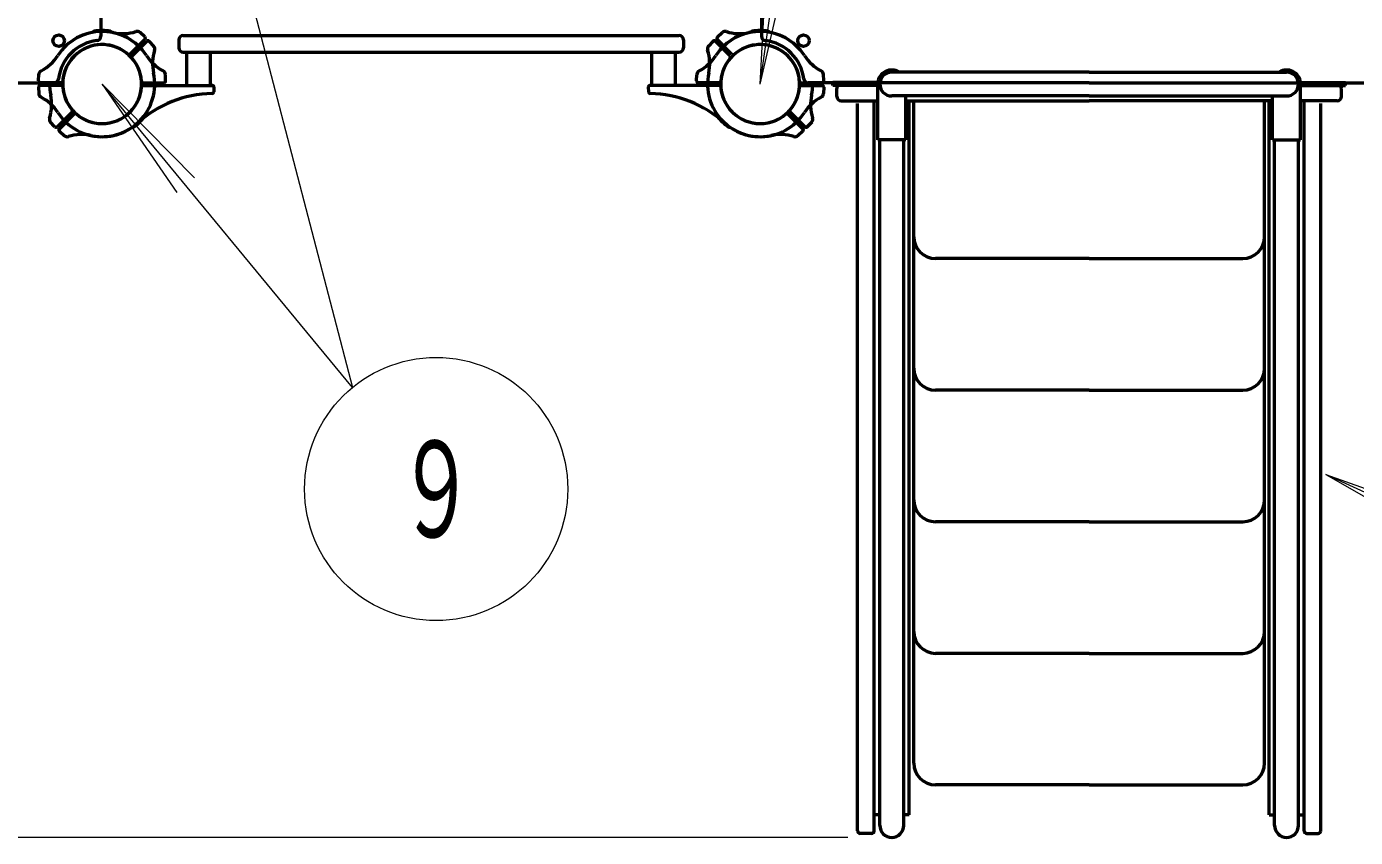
# Model space of a CAD drawing. Units: millimetres on the paper, scale 1:50. Extents: x -365 to 0, y -594 to 257.
# Drawn here: x -245.75 to -215.46, y 107.57 to 126.06 of the extents above; entities that cross this region are included whole.
import ezdxf
from ezdxf.enums import TextEntityAlignment as Align

# ---------------------------------------------------------------- set-up
doc = ezdxf.new("R2010")
doc.units = ezdxf.units.MM
doc.layers.add('LY_1', color=140, linetype='Continuous', lineweight=50)
doc.styles.add('ＭＳ ゴシック', font='')
doc.styles.get('ＭＳ ゴシック').set_extended_font_data('MS Gothic')

msp = doc.modelspace()

# ---------------------------------------------------------------- linework, layer by layer
at = {"layer": 'LY_1', "color": 7, "lineweight": 13}
for p, q in [((-229.025, 124.747), (-225.669, 148.346)), ((-244.025, 139.747), (-238.319, 117.828)), ((-229.025, 124.747), (-228.863, 127.743)), ((-229.025, 124.747), (-228.346, 127.669)), ((-244.025, 124.747), (-241.922, 122.608)), ((-244.025, 124.747), (-242.325, 122.275)), ((-238.319, 117.828), (-244.025, 124.747)), ((-216.128, 115.847), (-213.306, 114.829)), ((-216.128, 115.847), (-213.526, 114.354)), ((-206.072, 111.191), (-216.128, 115.847)), ((-227.025, 107.57), (-340.283, 107.57))]:
    msp.add_line(p, q, dxfattribs=at)
at = {"layer": 'LY_1'}
for p, q in [((-244.055, 132.247), (-244.055, 125.839)), ((-228.995, 132.247), (-228.995, 125.839)), ((-244.225, 125.93), (-244.225, 125.933)), ((-243.825, 125.93), (-243.825, 125.933)), ((-243.384, 125.431), (-243.05, 125.764)), ((-243.341, 125.389), (-243.008, 125.722)), ((-243.051, 125.822), (-243.158, 125.921)), ((-242.95, 125.721), (-242.851, 125.614)), ((-242.275, 125.757), (-242.275, 125.577)), ((-242.175, 125.857), (-230.875, 125.857)), ((-230.775, 125.757), (-230.775, 125.577)), ((-230.1, 125.721), (-230.199, 125.614)), ((-229.709, 125.389), (-230.042, 125.722)), ((-229.667, 125.431), (-230, 125.764)), ((-229.999, 125.822), (-229.893, 125.921)), ((-229.225, 125.93), (-229.225, 125.933)), ((-228.825, 125.93), (-228.825, 125.933)), ((-242.175, 125.477), (-230.875, 125.477)), ((-242.097, 124.717), (-242.097, 125.477)), ((-241.553, 124.717), (-241.553, 125.477)), ((-231.497, 124.717), (-231.497, 125.477)), ((-230.953, 124.717), (-230.953, 125.477)), ((-245.474, 124.818), (-245.468, 124.976)), ((-242.577, 124.818), (-242.582, 124.964)), ((-230.474, 124.818), (-230.469, 124.964)), ((-227.577, 124.818), (-227.582, 124.976)), ((-221.525, 125.019), (-226.025, 125.019)), ((-221.525, 125.019), (-217.025, 125.019)), ((-251.525, 124.777), (-245.118, 124.777)), ((-245.474, 124.676), (-245.469, 124.53)), ((-244.963, 124.777), (-245.434, 124.777)), ((-244.963, 124.717), (-245.434, 124.717)), ((-243.088, 124.777), (-242.617, 124.777)), ((-243.088, 124.717), (-241.516, 124.717)), ((-241.476, 124.675), (-241.482, 124.57)), ((-231.574, 124.675), (-231.569, 124.57)), ((-229.963, 124.717), (-231.534, 124.717)), ((-229.963, 124.777), (-230.434, 124.777)), ((-228.088, 124.777), (-227.617, 124.777)), ((-228.088, 124.717), (-227.617, 124.717)), ((-221.525, 124.777), (-227.933, 124.777)), ((-227.577, 124.676), (-227.582, 124.53)), ((-226.295, 124.779), (-227.365, 124.779)), ((-227.365, 124.715), (-227.365, 124.779)), ((-226.295, 124.715), (-227.365, 124.715)), ((-227.275, 124.467), (-227.275, 124.647)), ((-226.345, 123.475), (-226.345, 124.715)), ((-221.525, 124.777), (-215.118, 124.777)), ((-216.755, 124.779), (-215.685, 124.779)), ((-216.755, 124.715), (-215.685, 124.715)), ((-216.705, 123.475), (-216.705, 124.715)), ((-215.775, 124.467), (-215.775, 124.647)), ((-215.685, 124.715), (-215.685, 124.779)), ((-227.175, 124.367), (-226.345, 124.367)), ((-226.805, 107.722), (-226.805, 124.307)), ((-226.425, 108.087), (-226.425, 124.367)), ((-226.425, 107.722), (-226.425, 124.367)), ((-221.525, 124.475), (-226.025, 124.475)), ((-225.705, 123.475), (-225.705, 124.475)), ((-225.705, 124.367), (-221.525, 124.367)), ((-225.625, 108.087), (-225.625, 124.367)), ((-225.525, 109.267), (-225.525, 124.367)), ((-221.525, 124.475), (-217.025, 124.475)), ((-217.345, 124.367), (-221.525, 124.367)), ((-217.525, 109.267), (-217.525, 124.367)), ((-217.425, 108.087), (-217.425, 124.367)), ((-217.345, 123.475), (-217.345, 124.475)), ((-215.875, 124.367), (-216.705, 124.367)), ((-216.625, 107.722), (-216.625, 124.367)), ((-216.625, 108.087), (-216.625, 124.367)), ((-216.245, 107.722), (-216.245, 124.307)), ((-244.709, 124.105), (-245.042, 123.772)), ((-244.667, 124.063), (-245, 123.73)), ((-243.047, 124.052), (-243.045, 124.049)), ((-230.003, 124.052), (-230.006, 124.049)), ((-228.384, 124.063), (-228.05, 123.73)), ((-228.341, 124.105), (-228.008, 123.772)), ((-245.1, 123.773), (-245.207, 123.888)), ((-244.999, 123.672), (-244.884, 123.565)), ((-243.33, 123.769), (-243.328, 123.767)), ((-229.72, 123.769), (-229.723, 123.767)), ((-228.051, 123.672), (-228.166, 123.565)), ((-227.95, 123.773), (-227.843, 123.888)), ((-225.705, 123.475), (-226.345, 123.475)), ((-226.297, 107.842), (-226.297, 123.475)), ((-225.753, 107.842), (-225.753, 123.475)), ((-217.345, 123.475), (-216.705, 123.475)), ((-217.297, 107.842), (-217.297, 123.475)), ((-216.753, 107.842), (-216.753, 123.475)), ((-221.525, 120.767), (-225.025, 120.767)), ((-221.525, 120.767), (-218.025, 120.767)), ((-221.525, 117.767), (-225.025, 117.767)), ((-221.525, 117.767), (-218.025, 117.767)), ((-221.525, 114.767), (-225.025, 114.767)), ((-221.525, 114.767), (-218.025, 114.767)), ((-221.525, 111.767), (-225.025, 111.767)), ((-221.525, 111.767), (-218.025, 111.767)), ((-221.525, 108.767), (-225.025, 108.767)), ((-221.525, 108.767), (-218.025, 108.767)), ((-226.297, 108.087), (-226.425, 108.087)), ((-225.625, 108.087), (-225.753, 108.087)), ((-217.425, 108.087), (-217.297, 108.087)), ((-216.753, 108.087), (-216.625, 108.087)), ((-226.485, 107.662), (-226.745, 107.662)), ((-216.565, 107.662), (-216.305, 107.662))]:
    msp.add_line(p, q, dxfattribs=at)
for centre in [(-245.015, 125.737), (-228.035, 125.737)]:
    msp.add_circle(centre, 0.13, dxfattribs=at)
at = {"layer": 'LY_1', "color": 7, "lineweight": 13}
msp.add_circle((-236.41, 115.514), 3, dxfattribs=at)
at = {"layer": 'LY_1'}
for centre, radius, start, end in [((-244.025, 124.747), 1.2, 90, 147.2728), ((-244.025, 124.747), 1, 96.7872, 173.2128), ((-244.205, 125.933), 0.02, 98.6269, 180), ((-244.025, 124.747), 1.22, 90, 98.6269), ((-244.155, 125.839), 0.1, 276.7872, 0), ((-244.025, 124.747), 1.2, 77.7272, 91.4325), ((-244.025, 124.747), 1.22, 81.3731, 90), ((-244.025, 124.747), 1.2, 32.7272, 90), ((-243.845, 125.933), 0.02, 360, 81.3731), ((-243.558, 126.897), 1, 257.7272, 287.5412), ((-243.226, 125.848), 0.1, 47, 107.5412), ((-243.079, 125.793), 0.04, 315, 47), ((-242.98, 125.694), 0.04, 43, 135), ((-242.175, 125.757), 0.1, 90, 180), ((-230.875, 125.757), 0.1, 360, 90), ((-230.071, 125.694), 0.04, 45, 137), ((-229.025, 124.747), 1.2, 90, 147.2728), ((-229.972, 125.793), 0.04, 133, 225), ((-229.824, 125.848), 0.1, 72.4588, 133), ((-229.493, 126.897), 1, 252.4588, 282.2728), ((-229.025, 124.747), 1.2, 88.5675, 102.2728), ((-229.205, 125.933), 0.02, 98.6269, 180), ((-229.025, 124.747), 1.22, 90, 98.6269), ((-229.025, 124.747), 1.22, 81.3731, 90), ((-229.025, 124.747), 1.2, 32.7272, 90), ((-228.895, 125.839), 0.1, 180, 263.2128), ((-229.025, 124.747), 1, 6.7872, 83.2128), ((-228.845, 125.933), 0.02, 360, 81.3731), ((-244.025, 124.747), 0.9, 90, 175.7293), ((-244.025, 124.747), 0.9, 49.2707, 135), ((-244.025, 124.747), 0.9, 4.2707, 90), ((-243.412, 125.459), 0.04, 229.2707, 315), ((-241.876, 125.215), 1, 162.4588, 192.2728), ((-242.924, 125.546), 0.1, 342.4588, 43), ((-242.175, 125.577), 0.1, 180, 270), ((-230.875, 125.577), 0.1, 270, 360), ((-230.126, 125.546), 0.1, 137, 197.5412), ((-231.175, 125.215), 1, 347.7272, 17.5412), ((-229.025, 124.747), 0.9, 90, 175.7293), ((-229.639, 125.459), 0.04, 225, 310.7293), ((-229.025, 124.747), 0.9, 45, 130.7293), ((-229.025, 124.747), 0.9, 4.2707, 90), ((-245.876, 125.936), 1, 297.4588, 327.2728), ((-244.025, 124.747), 0.9, 135, 220.7293), ((-244.025, 124.747), 0.9, 315, 40.7293), ((-243.313, 125.36), 0.04, 135, 220.7293), ((-242.174, 125.936), 1, 212.7272, 242.5412), ((-230.876, 125.936), 1, 297.4588, 327.2728), ((-229.025, 124.747), 0.9, 139.2707, 225), ((-229.738, 125.36), 0.04, 319.2707, 45), ((-229.025, 124.747), 0.9, 319.2707, 45), ((-227.174, 125.936), 1, 212.7272, 242.5412), ((-245.434, 124.817), 0.04, 178, 270), ((-245.369, 124.96), 0.1, 117.4588, 178), ((-245.118, 124.877), 0.1, 270, 353.2128), ((-244.963, 124.817), 0.04, 270, 355.7293), ((-244.025, 124.747), 1.2, 315, 12.2728), ((-243.088, 124.817), 0.04, 184.2707, 270), ((-242.682, 124.96), 0.1, 2, 62.5412), ((-242.617, 124.817), 0.04, 270, 2), ((-230.434, 124.817), 0.04, 178, 270), ((-230.369, 124.96), 0.1, 117.4588, 178), ((-229.025, 124.747), 1.2, 167.7272, 225), ((-229.963, 124.817), 0.04, 270, 355.7293), ((-228.088, 124.817), 0.04, 184.2707, 270), ((-227.933, 124.877), 0.1, 186.7872, 270), ((-227.682, 124.96), 0.1, 2, 62.5412), ((-227.617, 124.817), 0.04, 270, 2), ((-226.025, 124.747), 0.32, 58.2117, 174.2608), ((-226.025, 124.747), 0.272, 90, 270), ((-217.025, 124.747), 0.32, 5.7392, 121.7883), ((-217.025, 124.747), 0.272, 270, 90), ((-245.434, 124.677), 0.04, 90, 182), ((-245.369, 124.534), 0.1, 182, 242.5412), ((-245.369, 124.534), 0.1, 182, 242.5412), ((-244.025, 124.747), 1.2, 178.5675, 192.2728), ((-244.963, 124.677), 0.04, 4.2707, 90), ((-244.025, 124.747), 0.9, 184.2707, 270), ((-244.025, 124.747), 0.9, 270, 355.7293), ((-241.472, 121.933), 2.6, 91.0841, 132.2172), ((-243.088, 124.677), 0.04, 90, 175.7293), ((-241.522, 124.572), 0.04, 271.0842, 357), ((-241.516, 124.677), 0.04, 357, 90), ((-231.534, 124.677), 0.04, 90, 183), ((-231.529, 124.572), 0.04, 183, 268.9158), ((-231.579, 121.933), 2.6, 47.7828, 88.9159), ((-229.963, 124.677), 0.04, 4.2707, 90), ((-229.025, 124.747), 0.9, 184.2707, 270), ((-229.025, 124.747), 0.9, 270, 355.7293), ((-228.088, 124.677), 0.04, 90, 175.7293), ((-229.025, 124.747), 1.2, 347.7272, 1.4325), ((-227.682, 124.534), 0.1, 297.4588, 358), ((-227.682, 124.534), 0.1, 297.4588, 358), ((-227.617, 124.677), 0.04, 358, 90), ((-227.175, 124.647), 0.1, 137.1564, 180), ((-215.875, 124.647), 0.1, 0, 42.8436), ((-245.876, 123.558), 1, 32.7272, 62.5412), ((-246.175, 124.279), 1, 342.4588, 12.2728), ((-227.174, 123.558), 1, 117.4588, 147.2728), ((-226.876, 124.279), 1, 167.7272, 197.5412), ((-227.175, 124.467), 0.1, 180, 270), ((-215.875, 124.467), 0.1, 270, 0), ((-245.126, 123.948), 0.1, 162.4588, 223), ((-244.025, 124.747), 1.2, 212.7272, 270), ((-244.738, 124.134), 0.04, 315, 40.7293), ((-244.639, 124.035), 0.04, 49.2707, 135), ((-244.025, 124.747), 0.9, 229.2707, 315), ((-244.025, 124.747), 1.2, 257.7272, 315), ((-244.025, 124.747), 1.22, 315, 323.6269), ((-243.059, 124.035), 0.02, 323.6269, 45), ((-229.991, 124.035), 0.02, 135, 216.3731), ((-229.025, 124.747), 1.22, 216.3731, 225), ((-229.025, 124.747), 1.2, 225, 282.2728), ((-229.025, 124.747), 0.9, 225, 310.7293), ((-229.025, 124.747), 1.2, 270, 327.2728), ((-228.412, 124.035), 0.04, 45, 130.7293), ((-228.313, 124.134), 0.04, 139.2707, 225), ((-227.924, 123.948), 0.1, 317, 17.5412), ((-245.071, 123.8), 0.04, 223, 315), ((-244.972, 123.701), 0.04, 135, 227), ((-244.493, 122.597), 1, 77.7272, 107.5412), ((-244.025, 124.747), 1.2, 270, 312.2172), ((-243.314, 123.781), 0.02, 225, 306.3731), ((-244.025, 124.747), 1.22, 306.3731, 315), ((-229.025, 124.747), 1.22, 225, 233.6269), ((-229.025, 124.747), 1.2, 227.7828, 270), ((-229.737, 123.781), 0.02, 233.6269, 315), ((-228.558, 122.597), 1, 72.4588, 102.2728), ((-228.079, 123.701), 0.04, 313, 45), ((-227.98, 123.8), 0.04, 225, 317), ((-244.824, 123.646), 0.1, 227, 287.5412), ((-228.226, 123.646), 0.1, 252.4588, 313), ((-225.025, 121.267), 0.5, 180, 270), ((-218.025, 121.267), 0.5, 270, 0), ((-225.025, 118.267), 0.5, 180, 270), ((-218.025, 118.267), 0.5, 270, 0), ((-225.025, 115.267), 0.5, 180, 270), ((-218.025, 115.267), 0.5, 270, 0), ((-225.025, 112.267), 0.5, 180, 270), ((-218.025, 112.267), 0.5, 270, 0), ((-225.025, 109.267), 0.5, 180, 270), ((-218.025, 109.267), 0.5, 270, 0), ((-226.025, 107.842), 0.272, 180, 0), ((-217.025, 107.842), 0.272, 180, 0), ((-226.745, 107.722), 0.06, 180, 270), ((-226.485, 107.722), 0.06, 270, 0), ((-216.565, 107.722), 0.06, 180, 270), ((-216.305, 107.722), 0.06, 270, 0)]:
    msp.add_arc(centre, radius, start, end, dxfattribs=at)

# ---------------------------------------------------------------- texts
at = {"layer": 'LY_1', "color": 7, "style": 'ＭＳ ゴシック', "width": 0.6}
msp.add_text('９', height=2.199, dxfattribs=at).set_placement((-236.41, 115.514), align=Align.MIDDLE_CENTER)

doc.saveas('drawing.dxf')
